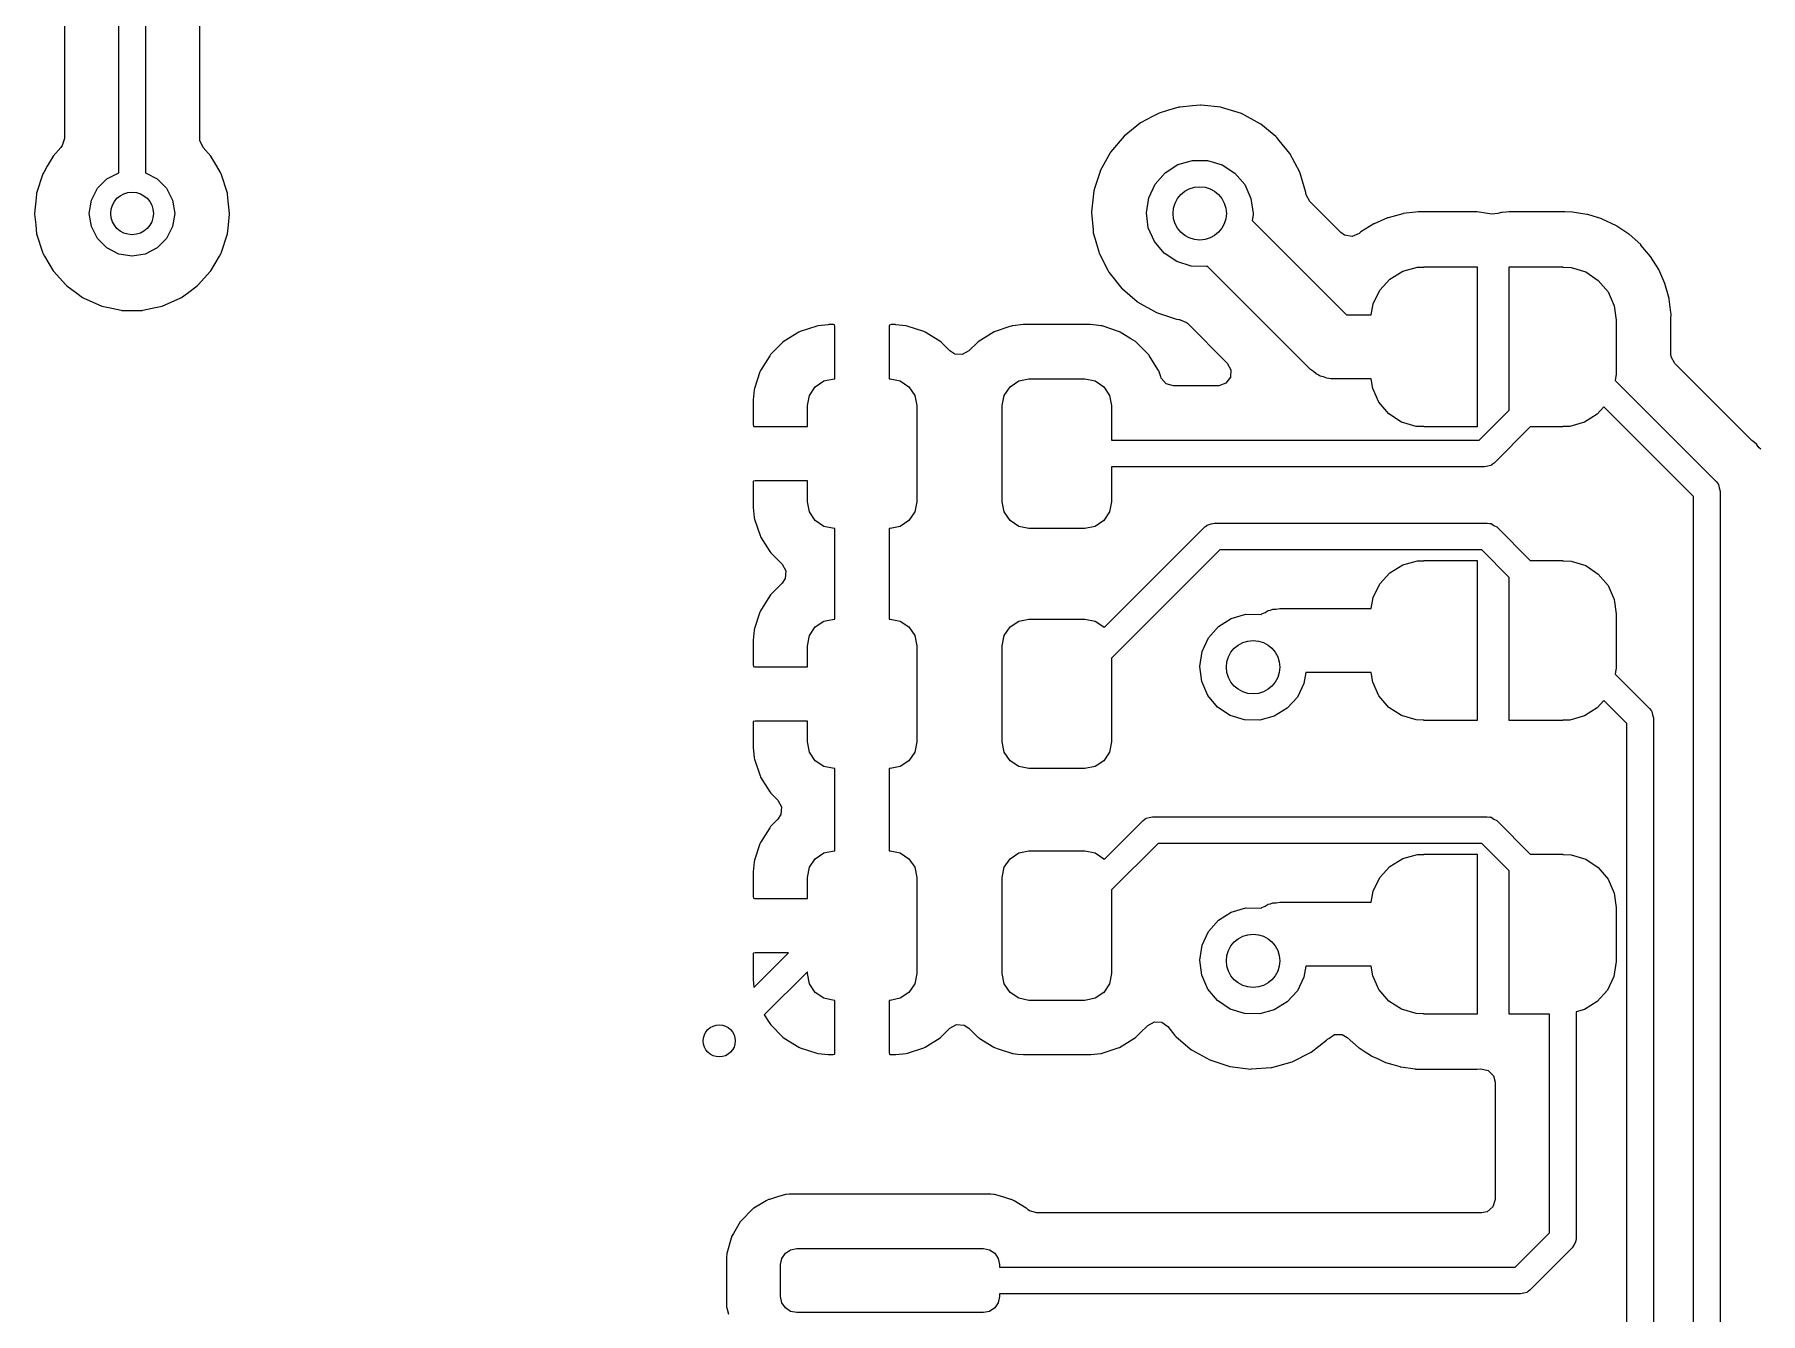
# Model space of a CAD drawing. Extents: x 1.82 to 8.48, y -4.98 to -0.82.
# Drawn here: x 5.082 to 5.719, y -3.329 to -2.857 of the extents above; entities that cross this region are included whole.
import ezdxf

# ---------------------------------------------------------------- set-up
doc = ezdxf.new("R2010")
doc.units = 0
doc.header["$MEASUREMENT"] = 0
doc.layers.add('BLACK', color=7, linetype='CONTINUOUS')

msp = doc.modelspace()

# ---------------------------------------------------------------- linework, layer by layer
at = {"layer": 'BLACK', "linetype": 'CONTINUOUS'}
for p, q in [((5.11319, -2.90828), (5.11319, -2.62322)), ((5.12303, -2.62322), (5.12303, -2.90828)), ((5.14305, -2.89557), (5.14305, -2.63593)), ((5.09317, -2.77376), (5.09317, -2.89557)), ((5.49462, -2.88741), (5.48996, -2.88984)), ((5.49665, -2.88635), (5.49462, -2.88741)), ((5.49687, -2.88624), (5.49665, -2.88635)), ((5.49665, -2.88635), (5.49665, -2.88635)), ((5.49997, -2.88532), (5.49687, -2.88624)), ((5.5041, -2.88411), (5.49997, -2.88532)), ((5.50434, -2.88404), (5.5041, -2.88411)), ((5.5041, -2.88411), (5.5041, -2.88411)), ((5.50458, -2.88402), (5.50434, -2.88404)), ((5.50919, -2.8836), (5.50458, -2.88402)), ((5.50458, -2.88402), (5.50458, -2.88402)), ((5.51209, -2.88333), (5.50919, -2.8836)), ((5.51233, -2.88336), (5.51209, -2.88333)), ((5.51959, -2.88412), (5.51233, -2.88336)), ((5.51233, -2.88336), (5.51233, -2.88336)), ((5.51983, -2.88415), (5.51959, -2.88412)), ((5.51959, -2.88412), (5.51959, -2.88412)), ((5.52727, -2.88645), (5.51983, -2.88415)), ((5.53412, -2.89015), (5.52727, -2.88645)), ((5.09317, -2.89557), (5.09238, -2.89825)), ((5.14312, -2.89637), (5.14305, -2.89557)), ((5.4839, -2.89472), (5.47889, -2.90069)), ((5.48996, -2.88984), (5.4839, -2.89472)), ((5.53431, -2.89031), (5.53412, -2.89015)), ((5.53987, -2.89491), (5.53431, -2.89031)), ((5.53431, -2.89031), (5.53431, -2.89031)), ((5.54012, -2.89512), (5.53987, -2.89491)), ((5.54027, -2.8953), (5.54012, -2.89512)), ((5.54114, -2.89637), (5.54027, -2.8953)), ((5.54027, -2.8953), (5.54027, -2.8953)), ((5.08901, -2.90209), (5.08686, -2.90582)), ((5.0919, -2.89889), (5.08901, -2.90209)), ((5.09238, -2.89825), (5.0919, -2.89889)), ((5.14433, -2.89889), (5.14312, -2.89637)), ((5.14721, -2.90209), (5.14433, -2.89889)), ((5.14936, -2.90582), (5.14721, -2.90209)), ((5.47877, -2.9009), (5.47634, -2.90533)), ((5.47889, -2.90069), (5.47877, -2.9009)), ((5.47877, -2.9009), (5.47877, -2.9009)), ((5.54504, -2.90115), (5.54114, -2.89637)), ((5.5487, -2.90802), (5.54504, -2.90115)), ((5.08554, -2.90811), (5.08525, -2.9086)), ((5.08686, -2.90582), (5.08554, -2.90811)), ((5.10885, -2.91049), (5.11319, -2.90828)), ((5.12303, -2.90828), (5.12737, -2.91049)), ((5.15068, -2.90811), (5.14936, -2.90582)), ((5.15097, -2.9086), (5.15068, -2.90811)), ((5.47507, -2.90774), (5.47318, -2.9137)), ((5.47514, -2.90751), (5.47507, -2.90774)), ((5.47507, -2.90774), (5.47507, -2.90774)), ((5.47634, -2.90533), (5.47514, -2.90751)), ((5.49536, -2.91242), (5.49905, -2.90824)), ((5.49905, -2.90824), (5.50377, -2.90526)), ((5.50377, -2.90526), (5.50914, -2.90373)), ((5.50914, -2.90373), (5.51472, -2.90376)), ((5.51472, -2.90376), (5.52007, -2.90536)), ((5.52007, -2.90536), (5.52475, -2.90839)), ((5.52475, -2.90839), (5.52839, -2.91262)), ((5.55095, -2.91548), (5.5487, -2.90802)), ((5.08525, -2.9086), (5.08293, -2.91575)), ((5.10313, -2.91836), (5.10537, -2.91397)), ((5.10537, -2.91397), (5.10885, -2.91049)), ((5.12737, -2.91049), (5.13085, -2.91397)), ((5.13085, -2.91397), (5.13309, -2.91836)), ((5.15329, -2.91575), (5.15097, -2.9086)), ((5.47318, -2.9137), (5.47279, -2.91493)), ((5.49299, -2.91747), (5.49536, -2.91242)), ((5.52839, -2.91262), (5.5307, -2.9177)), ((5.08274, -2.91753), (5.08215, -2.92323)), ((5.0829, -2.91601), (5.08274, -2.91753)), ((5.08293, -2.91575), (5.0829, -2.91601)), ((5.0829, -2.91601), (5.0829, -2.91601)), ((5.10236, -2.92323), (5.10313, -2.91836)), ((5.13309, -2.91836), (5.13386, -2.92323)), ((5.15332, -2.91601), (5.15329, -2.91575)), ((5.15348, -2.91753), (5.15332, -2.91601)), ((5.15332, -2.91601), (5.15332, -2.91601)), ((5.15407, -2.92323), (5.15348, -2.91753)), ((5.47279, -2.91493), (5.47192, -2.92267)), ((5.49213, -2.92299), (5.49299, -2.91747)), ((5.5307, -2.9177), (5.5315, -2.92323)), ((5.55097, -2.91572), (5.55095, -2.91548)), ((5.55098, -2.91579), (5.55097, -2.91572)), ((5.55097, -2.91572), (5.55097, -2.91572)), ((5.55107, -2.91636), (5.55098, -2.91579)), ((5.55241, -2.91881), (5.55107, -2.91636)), ((5.56388, -2.93029), (5.55241, -2.91881)), ((5.08215, -2.92323), (5.08217, -2.92349)), ((5.08217, -2.92349), (5.08259, -2.92748)), ((5.08259, -2.92748), (5.08293, -2.93071)), ((5.10313, -2.92809), (5.10236, -2.92323)), ((5.13386, -2.92323), (5.13309, -2.92809)), ((5.15329, -2.93071), (5.15363, -2.92748)), ((5.15363, -2.92748), (5.15405, -2.92349)), ((5.15405, -2.92349), (5.15407, -2.92323)), ((5.47192, -2.92267), (5.47194, -2.92291)), ((5.47194, -2.92291), (5.47247, -2.92927)), ((5.49285, -2.92852), (5.49213, -2.92299)), ((5.53149, -2.92371), (5.53113, -2.92584)), ((5.53113, -2.92584), (5.56592, -2.96063)), ((5.5315, -2.92323), (5.53149, -2.92371)), ((5.57601, -2.92711), (5.5712, -2.93006)), ((5.57617, -2.92704), (5.57601, -2.92711)), ((5.58111, -2.9249), (5.57617, -2.92704)), ((5.57617, -2.92704), (5.57617, -2.92704)), ((5.58127, -2.92483), (5.58111, -2.9249)), ((5.58111, -2.9249), (5.58111, -2.9249)), ((5.58671, -2.92335), (5.58127, -2.92483)), ((5.58688, -2.92333), (5.58671, -2.92335)), ((5.59134, -2.92277), (5.58688, -2.92333)), ((5.58688, -2.92333), (5.58688, -2.92333)), ((5.5924, -2.92264), (5.59134, -2.92277)), ((5.59258, -2.92264), (5.5924, -2.92264)), ((5.5949, -2.92269), (5.59258, -2.92264)), ((5.59499, -2.92269), (5.5949, -2.92269)), ((5.61417, -2.92269), (5.59499, -2.92269)), ((5.61957, -2.92346), (5.61417, -2.92269)), ((5.62168, -2.92331), (5.61957, -2.92346)), ((5.62311, -2.92289), (5.62168, -2.92331)), ((5.62337, -2.92287), (5.62311, -2.92289)), ((5.6248, -2.92277), (5.62337, -2.92287)), ((5.62337, -2.92287), (5.62337, -2.92287)), ((5.62598, -2.92269), (5.6248, -2.92277)), ((5.6429, -2.92269), (5.62598, -2.92269)), ((5.64323, -2.92267), (5.6429, -2.92269)), ((5.64341, -2.92266), (5.64323, -2.92267)), ((5.64323, -2.92267), (5.64323, -2.92267)), ((5.64358, -2.92264), (5.64341, -2.92266)), ((5.64376, -2.92264), (5.64358, -2.92264)), ((5.64647, -2.92269), (5.64376, -2.92264)), ((5.64376, -2.92264), (5.64376, -2.92264)), ((5.64922, -2.92274), (5.64647, -2.92269)), ((5.65221, -2.92323), (5.64922, -2.92274)), ((5.65471, -2.92363), (5.65221, -2.92323)), ((5.65488, -2.92366), (5.65471, -2.92363)), ((5.65471, -2.92363), (5.65471, -2.92363)), ((5.65694, -2.92431), (5.65488, -2.92366)), ((5.66009, -2.92529), (5.65694, -2.92431)), ((5.66026, -2.92534), (5.66009, -2.92529)), ((5.66009, -2.92529), (5.66009, -2.92529)), ((5.66544, -2.92781), (5.66026, -2.92534)), ((5.08293, -2.93071), (5.08525, -2.93786)), ((5.10537, -2.93248), (5.10313, -2.92809)), ((5.10885, -2.93597), (5.10537, -2.93248)), ((5.13085, -2.93248), (5.12737, -2.93597)), ((5.13309, -2.92809), (5.13085, -2.93248)), ((5.15097, -2.93786), (5.15329, -2.93071)), ((5.47247, -2.92927), (5.47257, -2.93043)), ((5.47257, -2.93043), (5.47322, -2.93271)), ((5.47322, -2.93271), (5.47455, -2.93735)), ((5.4951, -2.93363), (5.49285, -2.92852)), ((5.49869, -2.9379), (5.4951, -2.93363)), ((5.56524, -2.93125), (5.56388, -2.93029)), ((5.56799, -2.9317), (5.56524, -2.93125)), ((5.57056, -2.93059), (5.56799, -2.9317)), ((5.5712, -2.93006), (5.57056, -2.93059)), ((5.66559, -2.92791), (5.66544, -2.92781)), ((5.66999, -2.93084), (5.66559, -2.92791)), ((5.66559, -2.92791), (5.66559, -2.92791)), ((5.67013, -2.93094), (5.66999, -2.93084)), ((5.66999, -2.93084), (5.66999, -2.93084)), ((5.67441, -2.93476), (5.67013, -2.93094)), ((5.08525, -2.93786), (5.08538, -2.93808)), ((5.08538, -2.93808), (5.08538, -2.93808)), ((5.08538, -2.93808), (5.08589, -2.93895)), ((5.08589, -2.93895), (5.08901, -2.94437)), ((5.11324, -2.93821), (5.10885, -2.93597)), ((5.11811, -2.93898), (5.11324, -2.93821)), ((5.12298, -2.93821), (5.11811, -2.93898)), ((5.12737, -2.93597), (5.12298, -2.93821)), ((5.14721, -2.94437), (5.15033, -2.93895)), ((5.15033, -2.93895), (5.15084, -2.93808)), ((5.15084, -2.93808), (5.15097, -2.93786)), ((5.15084, -2.93808), (5.15084, -2.93808)), ((5.47455, -2.93735), (5.47472, -2.93792)), ((5.47472, -2.93792), (5.47483, -2.93813)), ((5.47483, -2.93813), (5.47803, -2.94437)), ((5.50334, -2.941), (5.49869, -2.9379)), ((5.67452, -2.93489), (5.67441, -2.93476)), ((5.67733, -2.93824), (5.67452, -2.93489)), ((5.67452, -2.93489), (5.67452, -2.93489)), ((5.67804, -2.93907), (5.67733, -2.93824)), ((5.68107, -2.94394), (5.67804, -2.93907)), ((5.08901, -2.94437), (5.08919, -2.94456)), ((5.08919, -2.94456), (5.08919, -2.94456)), ((5.08919, -2.94456), (5.0937, -2.94957)), ((5.14252, -2.94957), (5.14703, -2.94456)), ((5.14703, -2.94456), (5.14721, -2.94437)), ((5.14703, -2.94456), (5.14703, -2.94456)), ((5.47803, -2.94437), (5.47828, -2.94484)), ((5.47828, -2.94484), (5.48311, -2.95094)), ((5.50866, -2.94266), (5.50334, -2.941)), ((5.51424, -2.94276), (5.50866, -2.94266)), ((5.51456, -2.94268), (5.51424, -2.94276)), ((5.55267, -2.98079), (5.51456, -2.94268)), ((5.58191, -2.94745), (5.58667, -2.94453)), ((5.58667, -2.94453), (5.59206, -2.94306)), ((5.59206, -2.94306), (5.59449, -2.94311)), ((5.59449, -2.94311), (5.59449, -2.94291)), ((5.59449, -2.94291), (5.61417, -2.94291)), ((5.61417, -2.94291), (5.61417, -3.00197)), ((5.62598, -2.99573), (5.62598, -2.94291)), ((5.62598, -2.94291), (5.64567, -2.94291)), ((5.64567, -2.94291), (5.64567, -2.94311)), ((5.64567, -2.94311), (5.64882, -2.94317)), ((5.64882, -2.94317), (5.65414, -2.94483)), ((5.65414, -2.94483), (5.65879, -2.94792)), ((5.68334, -2.9491), (5.68107, -2.94394)), ((5.0937, -2.94957), (5.09405, -2.94996)), ((5.09405, -2.94996), (5.0977, -2.95261)), ((5.0977, -2.95261), (5.09989, -2.9542)), ((5.13633, -2.9542), (5.13852, -2.95261)), ((5.13852, -2.95261), (5.14218, -2.94996)), ((5.14218, -2.94996), (5.14252, -2.94957)), ((5.48311, -2.95094), (5.4833, -2.9511)), ((5.4833, -2.9511), (5.4833, -2.9511)), ((5.4833, -2.9511), (5.48878, -2.95577)), ((5.57573, -2.95661), (5.57817, -2.95159)), ((5.57817, -2.95159), (5.58191, -2.94745)), ((5.65879, -2.94792), (5.66238, -2.9522)), ((5.66238, -2.9522), (5.66463, -2.9573)), ((5.68488, -2.95463), (5.68334, -2.9491)), ((5.09989, -2.9542), (5.10013, -2.95437)), ((5.10013, -2.95437), (5.10037, -2.95448)), ((5.10037, -2.95448), (5.10037, -2.95448)), ((5.10037, -2.95448), (5.10564, -2.95683)), ((5.10564, -2.95683), (5.107, -2.95743)), ((5.107, -2.95743), (5.11067, -2.95821)), ((5.11067, -2.95821), (5.1141, -2.95894)), ((5.1141, -2.95894), (5.1141, -2.95894)), ((5.1141, -2.95894), (5.11435, -2.959)), ((5.11435, -2.959), (5.12187, -2.959)), ((5.12187, -2.959), (5.12212, -2.95894)), ((5.12212, -2.95894), (5.12555, -2.95821)), ((5.12212, -2.95894), (5.12212, -2.95894)), ((5.12555, -2.95821), (5.12922, -2.95743)), ((5.12922, -2.95743), (5.13058, -2.95683)), ((5.13058, -2.95683), (5.13586, -2.95448)), ((5.13586, -2.95448), (5.13609, -2.95437)), ((5.13586, -2.95448), (5.13586, -2.95448)), ((5.13609, -2.95437), (5.13633, -2.9542)), ((5.48878, -2.95577), (5.48904, -2.95599)), ((5.48904, -2.95599), (5.49584, -2.95979)), ((5.57506, -2.96063), (5.57573, -2.95661)), ((5.66463, -2.9573), (5.66532, -2.9626)), ((5.6849, -2.9548), (5.68488, -2.95463)), ((5.68556, -2.9598), (5.6849, -2.9548)), ((5.6849, -2.9548), (5.6849, -2.9548)), ((5.37057, -2.96477), (5.3645, -2.96679)), ((5.37109, -2.96466), (5.37057, -2.96477)), ((5.37486, -2.96427), (5.37109, -2.96466)), ((5.37511, -2.96425), (5.37486, -2.96427)), ((5.37677, -2.96425), (5.37511, -2.96425)), ((5.37707, -2.96432), (5.37677, -2.96425)), ((5.37713, -2.96437), (5.37707, -2.96432)), ((5.3773, -2.96497), (5.37713, -2.96437)), ((5.3773, -2.98425), (5.3773, -2.96497)), ((5.39737, -2.96448), (5.3973, -2.96479)), ((5.3973, -2.96479), (5.3973, -2.98425)), ((5.39742, -2.96443), (5.39737, -2.96448)), ((5.39802, -2.96425), (5.39742, -2.96443)), ((5.39949, -2.96425), (5.39802, -2.96425)), ((5.39975, -2.96426), (5.39949, -2.96425)), ((5.40346, -2.96465), (5.39975, -2.96426)), ((5.40399, -2.96476), (5.40346, -2.96465)), ((5.41006, -2.96677), (5.40399, -2.96476)), ((5.44177, -2.96497), (5.43607, -2.96687)), ((5.44241, -2.96475), (5.44177, -2.96497)), ((5.44267, -2.96466), (5.44241, -2.96475)), ((5.44241, -2.96475), (5.44241, -2.96475)), ((5.44294, -2.96464), (5.44267, -2.96466)), ((5.44671, -2.96425), (5.44294, -2.96464)), ((5.44294, -2.96464), (5.44294, -2.96464)), ((5.44683, -2.96423), (5.44671, -2.96425)), ((5.44671, -2.96425), (5.44671, -2.96425)), ((5.47147, -2.96423), (5.44683, -2.96423)), ((5.47362, -2.96445), (5.47147, -2.96423)), ((5.47532, -2.96463), (5.47362, -2.96445)), ((5.47559, -2.96465), (5.47532, -2.96463)), ((5.47532, -2.96463), (5.47532, -2.96463)), ((5.47584, -2.96474), (5.47559, -2.96465)), ((5.47904, -2.9658), (5.47584, -2.96474)), ((5.47584, -2.96474), (5.47584, -2.96474)), ((5.48219, -2.96685), (5.47904, -2.9658)), ((5.49584, -2.95979), (5.50324, -2.96219)), ((5.50324, -2.96219), (5.50416, -2.9623)), ((5.50416, -2.9623), (5.5044, -2.96233)), ((5.5044, -2.96233), (5.50697, -2.96343)), ((5.50697, -2.96343), (5.50732, -2.96375)), ((5.50732, -2.96375), (5.52197, -2.9784)), ((5.56592, -2.96063), (5.57506, -2.96063)), ((5.66532, -2.9626), (5.66535, -2.9626)), ((5.66535, -2.9626), (5.66535, -2.98228)), ((5.68561, -2.96022), (5.68556, -2.9598)), ((5.68556, -2.96402), (5.68559, -2.96208)), ((5.68558, -2.96413), (5.68556, -2.96402)), ((5.68558, -2.97502), (5.68558, -2.96413)), ((5.68558, -2.96413), (5.68558, -2.96413)), ((5.68559, -2.96208), (5.68561, -2.96022)), ((5.3581, -2.97075), (5.35359, -2.97527)), ((5.35855, -2.9704), (5.3581, -2.97075)), ((5.36398, -2.96704), (5.35855, -2.9704)), ((5.3645, -2.96679), (5.36398, -2.96704)), ((5.41058, -2.96702), (5.41006, -2.96677)), ((5.41601, -2.97036), (5.41058, -2.96702)), ((5.41646, -2.97072), (5.41601, -2.97036)), ((5.41971, -2.97396), (5.41646, -2.97072)), ((5.42994, -2.97074), (5.42673, -2.97396)), ((5.43014, -2.97053), (5.42994, -2.97074)), ((5.43607, -2.96687), (5.43014, -2.97053)), ((5.48244, -2.967), (5.48219, -2.96685)), ((5.4864, -2.96944), (5.48244, -2.967)), ((5.48244, -2.967), (5.48244, -2.967)), ((5.48812, -2.9705), (5.4864, -2.96944)), ((5.49305, -2.97542), (5.48812, -2.9705)), ((5.35324, -2.97572), (5.34989, -2.98115)), ((5.35359, -2.97527), (5.35324, -2.97572)), ((5.42149, -2.9751), (5.41971, -2.97396)), ((5.42427, -2.9753), (5.42149, -2.9751)), ((5.42673, -2.97396), (5.42427, -2.9753)), ((5.4932, -2.97566), (5.49305, -2.97542)), ((5.49638, -2.98079), (5.4932, -2.97566)), ((5.52197, -2.9784), (5.52331, -2.98086)), ((5.68569, -2.97608), (5.68558, -2.97502)), ((5.68703, -2.97853), (5.68569, -2.97608)), ((5.71546, -3.00696), (5.68703, -2.97853)), ((5.34965, -2.98167), (5.34763, -2.98774)), ((5.34989, -2.98115), (5.34965, -2.98167)), ((5.3732, -2.985), (5.37697, -2.98425)), ((5.37697, -2.98425), (5.3773, -2.98425)), ((5.3973, -2.98425), (5.39764, -2.98425)), ((5.39764, -2.98425), (5.4014, -2.985)), ((5.44505, -2.985), (5.44882, -2.98425)), ((5.44882, -2.98425), (5.46949, -2.98425)), ((5.46949, -2.98425), (5.47325, -2.985)), ((5.49671, -2.98134), (5.49638, -2.98079)), ((5.49681, -2.98161), (5.49671, -2.98134)), ((5.49743, -2.98348), (5.49681, -2.98161)), ((5.49681, -2.98161), (5.49681, -2.98161)), ((5.49762, -2.98397), (5.49743, -2.98348)), ((5.49945, -2.98608), (5.49762, -2.98397)), ((5.52311, -2.98364), (5.52143, -2.98588)), ((5.52331, -2.98086), (5.52311, -2.98364)), ((5.55375, -2.98153), (5.55267, -2.98079)), ((5.55471, -2.98242), (5.55375, -2.98153)), ((5.55552, -2.98275), (5.55471, -2.98242)), ((5.55624, -2.98324), (5.55552, -2.98275)), ((5.55751, -2.98354), (5.55624, -2.98324)), ((5.55873, -2.98403), (5.55751, -2.98354)), ((5.56014, -2.98417), (5.55873, -2.98403)), ((5.56045, -2.98424), (5.56014, -2.98417)), ((5.56063, -2.98421), (5.56045, -2.98424)), ((5.56102, -2.98425), (5.56063, -2.98421)), ((5.57509, -2.98425), (5.56102, -2.98425)), ((5.57559, -2.98781), (5.57509, -2.98425)), ((5.66535, -2.98252), (5.665, -2.98481)), ((5.665, -2.98481), (5.7023, -3.02211)), ((5.66535, -2.98228), (5.66532, -2.98228)), ((5.66532, -2.98228), (5.66535, -2.98252)), ((5.34752, -2.98827), (5.34714, -2.99199)), ((5.34763, -2.98774), (5.34752, -2.98827)), ((5.36713, -2.99409), (5.36788, -2.99033)), ((5.36788, -2.99033), (5.37001, -2.98713)), ((5.37001, -2.98713), (5.3732, -2.985)), ((5.4014, -2.985), (5.4046, -2.98713)), ((5.4046, -2.98713), (5.40673, -2.99033)), ((5.40673, -2.99033), (5.40748, -2.99409)), ((5.43898, -2.99409), (5.43973, -2.99033)), ((5.43973, -2.99033), (5.44186, -2.98713)), ((5.44186, -2.98713), (5.44505, -2.985)), ((5.47325, -2.985), (5.47645, -2.98713)), ((5.47645, -2.98713), (5.47858, -2.99033)), ((5.47858, -2.99033), (5.47933, -2.99409)), ((5.50213, -2.98687), (5.49945, -2.98608)), ((5.51846, -2.98687), (5.50213, -2.98687)), ((5.51882, -2.98686), (5.51846, -2.98687)), ((5.52143, -2.98588), (5.51882, -2.98686)), ((5.5779, -2.99289), (5.57559, -2.98781)), ((5.34714, -2.99199), (5.34713, -2.99224)), ((5.34713, -2.99224), (5.34713, -3.0011)), ((5.36713, -3.00181), (5.36713, -2.99409)), ((5.40748, -2.99409), (5.40748, -3.02953)), ((5.43898, -3.02953), (5.43898, -2.99409)), ((5.47933, -2.99409), (5.47933, -3.00689)), ((5.58155, -2.99712), (5.5779, -2.99289)), ((5.58623, -3.00015), (5.58155, -2.99712)), ((5.61482, -3.00689), (5.62598, -2.99573)), ((5.65843, -2.99727), (5.65371, -3.00025)), ((5.66083, -2.99456), (5.65843, -2.99727)), ((5.6939, -3.02763), (5.66083, -2.99456)), ((5.34713, -3.0011), (5.3473, -3.0017)), ((5.3473, -3.0017), (5.34736, -3.00175)), ((5.34736, -3.00175), (5.34766, -3.00181)), ((5.34766, -3.00181), (5.36713, -3.00181)), ((5.59158, -3.00175), (5.58623, -3.00015)), ((5.59449, -3.00177), (5.59158, -3.00175)), ((5.59449, -3.00197), (5.59449, -3.00177)), ((5.61417, -3.00197), (5.59449, -3.00197)), ((5.63366, -3.00197), (5.62034, -3.01529)), ((5.64567, -3.00197), (5.63366, -3.00197)), ((5.64834, -3.00179), (5.64567, -3.00177)), ((5.64567, -3.00177), (5.64567, -3.00197)), ((5.65371, -3.00025), (5.64834, -3.00179)), ((5.47933, -3.00689), (5.61482, -3.00689)), ((5.7158, -3.00727), (5.71546, -3.00696)), ((5.71714, -3.00838), (5.7158, -3.00727)), ((5.71761, -3.00903), (5.71714, -3.00838)), ((5.71812, -3.00962), (5.71761, -3.00903)), ((5.71868, -3.01018), (5.71812, -3.00962)), ((5.61802, -3.01639), (5.61686, -3.01673)), ((5.61921, -3.01614), (5.61802, -3.01639)), ((5.61941, -3.01598), (5.61921, -3.01614)), ((5.61952, -3.01595), (5.61941, -3.01598)), ((5.61964, -3.01582), (5.61952, -3.01595)), ((5.62034, -3.01529), (5.61964, -3.01582)), ((5.34719, -3.02204), (5.34713, -3.02234)), ((5.34713, -3.02234), (5.34713, -3.03138)), ((5.34724, -3.02199), (5.34719, -3.02204)), ((5.34784, -3.02181), (5.34724, -3.02199)), ((5.36713, -3.02181), (5.34784, -3.02181)), ((5.36713, -3.02953), (5.36713, -3.02181)), ((5.61686, -3.01673), (5.47933, -3.01673)), ((5.47933, -3.01673), (5.47933, -3.02953)), ((5.7023, -3.02211), (5.70282, -3.02281)), ((5.70282, -3.02281), (5.70296, -3.02293)), ((5.70296, -3.02293), (5.70299, -3.02304)), ((5.70299, -3.02304), (5.70314, -3.02324)), ((5.6939, -3.39363), (5.6939, -3.02763)), ((5.70314, -3.02324), (5.7034, -3.02443)), ((5.7034, -3.02443), (5.70374, -3.02559)), ((5.70374, -3.02559), (5.70374, -3.39567)), ((5.34713, -3.03138), (5.34714, -3.03164)), ((5.34714, -3.03164), (5.34753, -3.0354)), ((5.34753, -3.0354), (5.34764, -3.03593)), ((5.36788, -3.03329), (5.36713, -3.02953)), ((5.37001, -3.03649), (5.36788, -3.03329)), ((5.40673, -3.03329), (5.4046, -3.03649)), ((5.40748, -3.02953), (5.40673, -3.03329)), ((5.43973, -3.03329), (5.43898, -3.02953)), ((5.44186, -3.03649), (5.43973, -3.03329)), ((5.47858, -3.03329), (5.47645, -3.03649)), ((5.47933, -3.02953), (5.47858, -3.03329)), ((5.34764, -3.03593), (5.34967, -3.042)), ((5.34967, -3.042), (5.34991, -3.04252)), ((5.3732, -3.03862), (5.37001, -3.03649)), ((5.37697, -3.03937), (5.3732, -3.03862)), ((5.3773, -3.03937), (5.37697, -3.03937)), ((5.3773, -3.07283), (5.3773, -3.03937)), ((5.39764, -3.03937), (5.3973, -3.03937)), ((5.3973, -3.03937), (5.3973, -3.07283)), ((5.4014, -3.03862), (5.39764, -3.03937)), ((5.4046, -3.03649), (5.4014, -3.03862)), ((5.44505, -3.03862), (5.44186, -3.03649)), ((5.44882, -3.03937), (5.44505, -3.03862)), ((5.46949, -3.03937), (5.44882, -3.03937)), ((5.47325, -3.03862), (5.46949, -3.03937)), ((5.47645, -3.03649), (5.47325, -3.03862)), ((5.47662, -3.07597), (5.51374, -3.03884)), ((5.51374, -3.03884), (5.51445, -3.03832)), ((5.51445, -3.03832), (5.51457, -3.03818)), ((5.51457, -3.03818), (5.51467, -3.03815)), ((5.51467, -3.03815), (5.51488, -3.038)), ((5.51488, -3.038), (5.51606, -3.03774)), ((5.51606, -3.03774), (5.51722, -3.0374)), ((5.51722, -3.0374), (5.61784, -3.0374)), ((5.61784, -3.0374), (5.61871, -3.03753)), ((5.61871, -3.03753), (5.61889, -3.03751)), ((5.61889, -3.03751), (5.61899, -3.03757)), ((5.61899, -3.03757), (5.61924, -3.0376)), ((5.61924, -3.0376), (5.62026, -3.03826)), ((5.62026, -3.03826), (5.62132, -3.03884)), ((5.62132, -3.03884), (5.63366, -3.05118)), ((5.34991, -3.04252), (5.35327, -3.04795)), ((5.35327, -3.04795), (5.35363, -3.04839)), ((5.35363, -3.04839), (5.35783, -3.05259)), ((5.51926, -3.04724), (5.47933, -3.08718)), ((5.6158, -3.04724), (5.51926, -3.04724)), ((5.62598, -3.05742), (5.6158, -3.04724)), ((5.35783, -3.05259), (5.35917, -3.05504)), ((5.58191, -3.05572), (5.58667, -3.0528)), ((5.58667, -3.0528), (5.59206, -3.05133)), ((5.59206, -3.05133), (5.59449, -3.05138)), ((5.59449, -3.05138), (5.59449, -3.05118)), ((5.59449, -3.05118), (5.61417, -3.05118)), ((5.61417, -3.05118), (5.61417, -3.11024)), ((5.63366, -3.05118), (5.64567, -3.05118)), ((5.64567, -3.05118), (5.64567, -3.05138)), ((5.64567, -3.05138), (5.64882, -3.05143)), ((5.64882, -3.05143), (5.65414, -3.0531)), ((5.65414, -3.0531), (5.65879, -3.05619)), ((5.35783, -3.0596), (5.35359, -3.06385)), ((5.35897, -3.05783), (5.35783, -3.0596)), ((5.35917, -3.05504), (5.35897, -3.05783)), ((5.57573, -3.06488), (5.57817, -3.05986)), ((5.57817, -3.05986), (5.58191, -3.05572)), ((5.62598, -3.11024), (5.62598, -3.05742)), ((5.65879, -3.05619), (5.66238, -3.06046)), ((5.66238, -3.06046), (5.66463, -3.06557)), ((5.35324, -3.0643), (5.34989, -3.06973)), ((5.35359, -3.06385), (5.35324, -3.0643)), ((5.57506, -3.0689), (5.57573, -3.06488)), ((5.66463, -3.06557), (5.66532, -3.07087)), ((5.34965, -3.07025), (5.34763, -3.07633)), ((5.34989, -3.06973), (5.34965, -3.07025)), ((5.37001, -3.07572), (5.3732, -3.07358)), ((5.3732, -3.07358), (5.37697, -3.07283)), ((5.37697, -3.07283), (5.3773, -3.07283)), ((5.3973, -3.07283), (5.39764, -3.07283)), ((5.39764, -3.07283), (5.4014, -3.07358)), ((5.4014, -3.07358), (5.4046, -3.07572)), ((5.44186, -3.07572), (5.44505, -3.07358)), ((5.44505, -3.07358), (5.44882, -3.07283)), ((5.44882, -3.07283), (5.46949, -3.07283)), ((5.46949, -3.07283), (5.47325, -3.07358)), ((5.47325, -3.07358), (5.47645, -3.07572)), ((5.51874, -3.07556), (5.52346, -3.07258)), ((5.52346, -3.07258), (5.52882, -3.07105)), ((5.52882, -3.07105), (5.53441, -3.07108)), ((5.53441, -3.07108), (5.5345, -3.07111)), ((5.5345, -3.07111), (5.53477, -3.07089)), ((5.53477, -3.07089), (5.53597, -3.07038)), ((5.53597, -3.07038), (5.53709, -3.06969)), ((5.53709, -3.06969), (5.53794, -3.06953)), ((5.53794, -3.06953), (5.53874, -3.06919)), ((5.53874, -3.06919), (5.54005, -3.06914)), ((5.54005, -3.06914), (5.54134, -3.0689)), ((5.54134, -3.0689), (5.57506, -3.0689)), ((5.66532, -3.07087), (5.66535, -3.07087)), ((5.66535, -3.07087), (5.66535, -3.09055)), ((5.34752, -3.07685), (5.34714, -3.08057)), ((5.34763, -3.07633), (5.34752, -3.07685)), ((5.36713, -3.08268), (5.36788, -3.07891)), ((5.36788, -3.07891), (5.37001, -3.07572)), ((5.4046, -3.07572), (5.40673, -3.07891)), ((5.40673, -3.07891), (5.40748, -3.08268)), ((5.43898, -3.08268), (5.43973, -3.07891)), ((5.43973, -3.07891), (5.44186, -3.07572)), ((5.47645, -3.07572), (5.47662, -3.07597)), ((5.51267, -3.0848), (5.51504, -3.07974)), ((5.51504, -3.07974), (5.51874, -3.07556)), ((5.34714, -3.08057), (5.34713, -3.08082)), ((5.34713, -3.08082), (5.34713, -3.08968)), ((5.36713, -3.09039), (5.36713, -3.08268)), ((5.40748, -3.08268), (5.40748, -3.11811)), ((5.43898, -3.11811), (5.43898, -3.08268)), ((5.51181, -3.09031), (5.51267, -3.0848)), ((5.34713, -3.08968), (5.3473, -3.09028)), ((5.3473, -3.09028), (5.34736, -3.09033)), ((5.34736, -3.09033), (5.34766, -3.09039)), ((5.34766, -3.09039), (5.36713, -3.09039)), ((5.47933, -3.08718), (5.47933, -3.11811)), ((5.51254, -3.09584), (5.51181, -3.09031)), ((5.55092, -3.09252), (5.55025, -3.09654)), ((5.57509, -3.09252), (5.55092, -3.09252)), ((5.57559, -3.09608), (5.57509, -3.09252)), ((5.66535, -3.09079), (5.665, -3.09308)), ((5.665, -3.09308), (5.67769, -3.10577)), ((5.66535, -3.09055), (5.66532, -3.09055)), ((5.66532, -3.09055), (5.66535, -3.09079)), ((5.51478, -3.10095), (5.51254, -3.09584)), ((5.55025, -3.09654), (5.54782, -3.10156)), ((5.5779, -3.10116), (5.57559, -3.09608)), ((5.51838, -3.10523), (5.51478, -3.10095)), ((5.52302, -3.10832), (5.51838, -3.10523)), ((5.54407, -3.1057), (5.53931, -3.10862)), ((5.54782, -3.10156), (5.54407, -3.1057)), ((5.58155, -3.10539), (5.5779, -3.10116)), ((5.58623, -3.10842), (5.58155, -3.10539)), ((5.65843, -3.10554), (5.65371, -3.10852)), ((5.66083, -3.10283), (5.65843, -3.10554)), ((5.66929, -3.11129), (5.66083, -3.10283)), ((5.67769, -3.10577), (5.67822, -3.10647)), ((5.34719, -3.11062), (5.34713, -3.11093)), ((5.34713, -3.11093), (5.34713, -3.11996)), ((5.34724, -3.11057), (5.34719, -3.11062)), ((5.34784, -3.11039), (5.34724, -3.11057)), ((5.36713, -3.11039), (5.34784, -3.11039)), ((5.36713, -3.11811), (5.36713, -3.11039)), ((5.52835, -3.10998), (5.52302, -3.10832)), ((5.53393, -3.11009), (5.52835, -3.10998)), ((5.53931, -3.10862), (5.53393, -3.11009)), ((5.59158, -3.11002), (5.58623, -3.10842)), ((5.59449, -3.11004), (5.59158, -3.11002)), ((5.59449, -3.11024), (5.59449, -3.11004)), ((5.61417, -3.11024), (5.59449, -3.11024)), ((5.64567, -3.11024), (5.62598, -3.11024)), ((5.64834, -3.11005), (5.64567, -3.11004)), ((5.64567, -3.11004), (5.64567, -3.11024)), ((5.65371, -3.10852), (5.64834, -3.11005)), ((5.66929, -3.34934), (5.66929, -3.11129)), ((5.67822, -3.10647), (5.67835, -3.10659)), ((5.67835, -3.10659), (5.67839, -3.1067)), ((5.67839, -3.1067), (5.67854, -3.1069)), ((5.67854, -3.1069), (5.67879, -3.10809)), ((5.67879, -3.10809), (5.67913, -3.10925)), ((5.67913, -3.10925), (5.67913, -3.35138)), ((5.36788, -3.12188), (5.36713, -3.11811)), ((5.40748, -3.11811), (5.40673, -3.12188)), ((5.43973, -3.12188), (5.43898, -3.11811)), ((5.47933, -3.11811), (5.47858, -3.12188)), ((5.34713, -3.11996), (5.34714, -3.12022)), ((5.34714, -3.12022), (5.34753, -3.12398)), ((5.34753, -3.12398), (5.34764, -3.12451)), ((5.34764, -3.12451), (5.34967, -3.13058)), ((5.37001, -3.12507), (5.36788, -3.12188)), ((5.40673, -3.12188), (5.4046, -3.12507)), ((5.44186, -3.12507), (5.43973, -3.12188)), ((5.47858, -3.12188), (5.47645, -3.12507)), ((5.34967, -3.13058), (5.34991, -3.1311)), ((5.34991, -3.1311), (5.35327, -3.13653)), ((5.3732, -3.1272), (5.37001, -3.12507)), ((5.37697, -3.12795), (5.3732, -3.1272)), ((5.3773, -3.12795), (5.37697, -3.12795)), ((5.3773, -3.15827), (5.3773, -3.12795)), ((5.39764, -3.12795), (5.3973, -3.12795)), ((5.3973, -3.12795), (5.3973, -3.15827)), ((5.4014, -3.1272), (5.39764, -3.12795)), ((5.4046, -3.12507), (5.4014, -3.1272)), ((5.44505, -3.1272), (5.44186, -3.12507)), ((5.44882, -3.12795), (5.44505, -3.1272)), ((5.46949, -3.12795), (5.44882, -3.12795)), ((5.47325, -3.1272), (5.46949, -3.12795)), ((5.47645, -3.12507), (5.47325, -3.1272)), ((5.35327, -3.13653), (5.35363, -3.13698)), ((5.35363, -3.13698), (5.35625, -3.1396)), ((5.35625, -3.1396), (5.35759, -3.14205)), ((5.35759, -3.14205), (5.3574, -3.14484)), ((5.35324, -3.14973), (5.34989, -3.15517)), ((5.35359, -3.14928), (5.35324, -3.14973)), ((5.35626, -3.14661), (5.35359, -3.14928)), ((5.3574, -3.14484), (5.35626, -3.14661)), ((5.47662, -3.1614), (5.49091, -3.14711)), ((5.49091, -3.14711), (5.49161, -3.14659)), ((5.49161, -3.14659), (5.49173, -3.14645)), ((5.49173, -3.14645), (5.49184, -3.14642)), ((5.49184, -3.14642), (5.49204, -3.14627)), ((5.49204, -3.14627), (5.49323, -3.14601)), ((5.49323, -3.14601), (5.49439, -3.14567)), ((5.49439, -3.14567), (5.61784, -3.14567)), ((5.61784, -3.14567), (5.61871, -3.1458)), ((5.61871, -3.1458), (5.61889, -3.14578)), ((5.61889, -3.14578), (5.61899, -3.14584)), ((5.61899, -3.14584), (5.61924, -3.14587)), ((5.61924, -3.14587), (5.62026, -3.14653)), ((5.62026, -3.14653), (5.62132, -3.14711)), ((5.62132, -3.14711), (5.63366, -3.15945)), ((5.34965, -3.15569), (5.34763, -3.16176)), ((5.34989, -3.15517), (5.34965, -3.15569)), ((5.49643, -3.15551), (5.47933, -3.17261)), ((5.6158, -3.15551), (5.49643, -3.15551)), ((5.62598, -3.16569), (5.6158, -3.15551)), ((5.34752, -3.16229), (5.34714, -3.166)), ((5.34763, -3.16176), (5.34752, -3.16229)), ((5.36788, -3.16434), (5.37001, -3.16115)), ((5.37001, -3.16115), (5.3732, -3.15902)), ((5.3732, -3.15902), (5.37697, -3.15827)), ((5.37697, -3.15827), (5.3773, -3.15827)), ((5.3973, -3.15827), (5.39764, -3.15827)), ((5.39764, -3.15827), (5.4014, -3.15902)), ((5.4014, -3.15902), (5.4046, -3.16115)), ((5.4046, -3.16115), (5.40673, -3.16434)), ((5.43973, -3.16434), (5.44186, -3.16115)), ((5.44186, -3.16115), (5.44505, -3.15902)), ((5.44505, -3.15902), (5.44882, -3.15827)), ((5.44882, -3.15827), (5.46949, -3.15827)), ((5.46949, -3.15827), (5.47325, -3.15902)), ((5.47325, -3.15902), (5.47645, -3.16115)), ((5.47645, -3.16115), (5.47662, -3.1614)), ((5.58191, -3.16399), (5.58667, -3.16107)), ((5.58667, -3.16107), (5.59206, -3.1596)), ((5.59206, -3.1596), (5.59449, -3.15964)), ((5.59449, -3.15964), (5.59449, -3.15945)), ((5.59449, -3.15945), (5.61417, -3.15945)), ((5.61417, -3.15945), (5.61417, -3.2185)), ((5.63366, -3.15945), (5.64567, -3.15945)), ((5.64567, -3.15945), (5.64567, -3.15964)), ((5.64567, -3.15964), (5.64882, -3.1597)), ((5.64882, -3.1597), (5.65414, -3.16137)), ((5.65414, -3.16137), (5.65879, -3.16446)), ((5.34714, -3.166), (5.34713, -3.16625)), ((5.34713, -3.16625), (5.34713, -3.17511)), ((5.36713, -3.16811), (5.36788, -3.16434)), ((5.36713, -3.17583), (5.36713, -3.16811)), ((5.40673, -3.16434), (5.40748, -3.16811)), ((5.40748, -3.16811), (5.40748, -3.20354)), ((5.43898, -3.16811), (5.43973, -3.16434)), ((5.43898, -3.20354), (5.43898, -3.16811)), ((5.57573, -3.17315), (5.57817, -3.16813)), ((5.57817, -3.16813), (5.58191, -3.16399)), ((5.62598, -3.2185), (5.62598, -3.16569)), ((5.65879, -3.16446), (5.66238, -3.16873)), ((5.66238, -3.16873), (5.66463, -3.17384)), ((5.34713, -3.17511), (5.3473, -3.17571)), ((5.3473, -3.17571), (5.34736, -3.17576)), ((5.34736, -3.17576), (5.34766, -3.17583)), ((5.34766, -3.17583), (5.36713, -3.17583)), ((5.47933, -3.17261), (5.47933, -3.20354)), ((5.57506, -3.17717), (5.57573, -3.17315)), ((5.66463, -3.17384), (5.66532, -3.17913)), ((5.51874, -3.18383), (5.52346, -3.18085)), ((5.52346, -3.18085), (5.52882, -3.17932)), ((5.52882, -3.17932), (5.53441, -3.17935)), ((5.53441, -3.17935), (5.5345, -3.17938)), ((5.5345, -3.17938), (5.53477, -3.17916)), ((5.53477, -3.17916), (5.53597, -3.17864)), ((5.53597, -3.17864), (5.53709, -3.17796)), ((5.53709, -3.17796), (5.53794, -3.1778)), ((5.53794, -3.1778), (5.53874, -3.17745)), ((5.53874, -3.17745), (5.54005, -3.17741)), ((5.54005, -3.17741), (5.54134, -3.17717)), ((5.54134, -3.17717), (5.57506, -3.17717)), ((5.66532, -3.17913), (5.66535, -3.17913)), ((5.66535, -3.17913), (5.66535, -3.19882)), ((5.51267, -3.19306), (5.51504, -3.18801)), ((5.51504, -3.18801), (5.51874, -3.18383)), ((5.51181, -3.19858), (5.51267, -3.19306)), ((5.34719, -3.19606), (5.34713, -3.19636)), ((5.34713, -3.19636), (5.34713, -3.2054)), ((5.34724, -3.196), (5.34719, -3.19606)), ((5.34784, -3.19583), (5.34724, -3.196)), ((5.34744, -3.20859), (5.36021, -3.19583)), ((5.36021, -3.19583), (5.34784, -3.19583)), ((5.51254, -3.20411), (5.51181, -3.19858)), ((5.55092, -3.20079), (5.55025, -3.2048)), ((5.57509, -3.20079), (5.55092, -3.20079)), ((5.57559, -3.20434), (5.57509, -3.20079)), ((5.66535, -3.19906), (5.66449, -3.20457)), ((5.66535, -3.19882), (5.66532, -3.19882)), ((5.66532, -3.19882), (5.66535, -3.19906)), ((5.34713, -3.2054), (5.34714, -3.20565)), ((5.34714, -3.20565), (5.34744, -3.20859)), ((5.36713, -3.20283), (5.35125, -3.2187)), ((5.36713, -3.20354), (5.36713, -3.20283)), ((5.36788, -3.20731), (5.36713, -3.20354)), ((5.37001, -3.2105), (5.36788, -3.20731)), ((5.40673, -3.20731), (5.4046, -3.2105)), ((5.40748, -3.20354), (5.40673, -3.20731)), ((5.43973, -3.20731), (5.43898, -3.20354)), ((5.44186, -3.2105), (5.43973, -3.20731)), ((5.47858, -3.20731), (5.47645, -3.2105)), ((5.47933, -3.20354), (5.47858, -3.20731)), ((5.51478, -3.20922), (5.51254, -3.20411)), ((5.55025, -3.2048), (5.54782, -3.20983)), ((5.5779, -3.20942), (5.57559, -3.20434)), ((5.66449, -3.20457), (5.66212, -3.20963)), ((5.3732, -3.21264), (5.37001, -3.2105)), ((5.37697, -3.21339), (5.3732, -3.21264)), ((5.3773, -3.21339), (5.37697, -3.21339)), ((5.3773, -3.23285), (5.3773, -3.21339)), ((5.39764, -3.21339), (5.3973, -3.21339)), ((5.3973, -3.21339), (5.3973, -3.23267)), ((5.4014, -3.21264), (5.39764, -3.21339)), ((5.4046, -3.2105), (5.4014, -3.21264)), ((5.44505, -3.21264), (5.44186, -3.2105)), ((5.44882, -3.21339), (5.44505, -3.21264)), ((5.46949, -3.21339), (5.44882, -3.21339)), ((5.47325, -3.21264), (5.46949, -3.21339)), ((5.47645, -3.2105), (5.47325, -3.21264)), ((5.51838, -3.21349), (5.51478, -3.20922)), ((5.52302, -3.21659), (5.51838, -3.21349)), ((5.54407, -3.21396), (5.53931, -3.21688)), ((5.54782, -3.20983), (5.54407, -3.21396)), ((5.58155, -3.21365), (5.5779, -3.20942)), ((5.58623, -3.21669), (5.58155, -3.21365)), ((5.65843, -3.21381), (5.65371, -3.21679)), ((5.66212, -3.20963), (5.65843, -3.21381)), ((5.35125, -3.2187), (5.35327, -3.22196)), ((5.52835, -3.21825), (5.52302, -3.21659)), ((5.53393, -3.21835), (5.52835, -3.21825)), ((5.53931, -3.21688), (5.53393, -3.21835)), ((5.59158, -3.21829), (5.58623, -3.21669)), ((5.59449, -3.21831), (5.59158, -3.21829)), ((5.59449, -3.2185), (5.59449, -3.21831)), ((5.61417, -3.2185), (5.59449, -3.2185)), ((5.64075, -3.2185), (5.62598, -3.2185)), ((5.64075, -3.29914), (5.64075, -3.2185)), ((5.65371, -3.21679), (5.65059, -3.21768)), ((5.65059, -3.21768), (5.65059, -3.30118)), ((5.35327, -3.22196), (5.35363, -3.22241)), ((5.35363, -3.22241), (5.35814, -3.22692)), ((5.4165, -3.22689), (5.4197, -3.22368)), ((5.4197, -3.22368), (5.42215, -3.22234)), ((5.42215, -3.22234), (5.42494, -3.22254)), ((5.42494, -3.22254), (5.42672, -3.22368)), ((5.42672, -3.22368), (5.42998, -3.22693)), ((5.48816, -3.22711), (5.48988, -3.22539)), ((5.48988, -3.22539), (5.49264, -3.22262)), ((5.49264, -3.22262), (5.49509, -3.22128)), ((5.49509, -3.22128), (5.49788, -3.22148)), ((5.49788, -3.22148), (5.50003, -3.22305)), ((5.50003, -3.22305), (5.50265, -3.22634)), ((5.50265, -3.22634), (5.50265, -3.22634)), ((5.50265, -3.22634), (5.5028, -3.22653)), ((5.5028, -3.22653), (5.50298, -3.22669)), ((5.50298, -3.22669), (5.50298, -3.22669)), ((5.50298, -3.22669), (5.50833, -3.23125)), ((5.55938, -3.2274), (5.56149, -3.22604)), ((5.56149, -3.22604), (5.56428, -3.22604)), ((5.56428, -3.22604), (5.56616, -3.22706)), ((5.35814, -3.22692), (5.35859, -3.22727)), ((5.35859, -3.22727), (5.36403, -3.23062)), ((5.36403, -3.23062), (5.36454, -3.23086)), ((5.36454, -3.23086), (5.37062, -3.23288)), ((5.37062, -3.23288), (5.37115, -3.23299)), ((5.37115, -3.23299), (5.37486, -3.23337)), ((5.37724, -3.23315), (5.3773, -3.23285)), ((5.3973, -3.23267), (5.39748, -3.23327)), ((5.39975, -3.23337), (5.40351, -3.23298)), ((5.40351, -3.23298), (5.40404, -3.23287)), ((5.40404, -3.23287), (5.41011, -3.23084)), ((5.41011, -3.23084), (5.41063, -3.2306)), ((5.41063, -3.2306), (5.41606, -3.22724)), ((5.41606, -3.22724), (5.4165, -3.22689)), ((5.42998, -3.22693), (5.42998, -3.22693)), ((5.42998, -3.22693), (5.43018, -3.22714)), ((5.43018, -3.22714), (5.43043, -3.22729)), ((5.43043, -3.22729), (5.43043, -3.22729)), ((5.43043, -3.22729), (5.43584, -3.23062)), ((5.43584, -3.23062), (5.43611, -3.23079)), ((5.43611, -3.23079), (5.43747, -3.23124)), ((5.43747, -3.23124), (5.44246, -3.2329)), ((5.44246, -3.2329), (5.44247, -3.2329)), ((5.44247, -3.2329), (5.44272, -3.23298)), ((5.44272, -3.23298), (5.44299, -3.23301)), ((5.44299, -3.23301), (5.44299, -3.23301)), ((5.44299, -3.23301), (5.44469, -3.23319)), ((5.4716, -3.23339), (5.47537, -3.233)), ((5.47537, -3.233), (5.47564, -3.23297)), ((5.47537, -3.233), (5.47537, -3.233)), ((5.47564, -3.23297), (5.47589, -3.23289)), ((5.47589, -3.23289), (5.48175, -3.23093)), ((5.47589, -3.23289), (5.47589, -3.23289)), ((5.48175, -3.23093), (5.48224, -3.23077)), ((5.48224, -3.23077), (5.48816, -3.22711)), ((5.50833, -3.23125), (5.50873, -3.23158)), ((5.50873, -3.23158), (5.51552, -3.23538)), ((5.54614, -3.23591), (5.55266, -3.23261)), ((5.55266, -3.23261), (5.55287, -3.2325)), ((5.55266, -3.23261), (5.55266, -3.23261)), ((5.55287, -3.2325), (5.55854, -3.22808)), ((5.55854, -3.22808), (5.55882, -3.22786)), ((5.55882, -3.22786), (5.55901, -3.22771)), ((5.55901, -3.22771), (5.55917, -3.22753)), ((5.55917, -3.22753), (5.55934, -3.22736)), ((5.55934, -3.22736), (5.55938, -3.2274)), ((5.56616, -3.22706), (5.57041, -3.23078)), ((5.57041, -3.23078), (5.57056, -3.23087)), ((5.57056, -3.23087), (5.57056, -3.23087)), ((5.57056, -3.23087), (5.57285, -3.23236)), ((5.57285, -3.23236), (5.57515, -3.23384)), ((5.37486, -3.23337), (5.37511, -3.23339)), ((5.37511, -3.23339), (5.37659, -3.23339)), ((5.37659, -3.23339), (5.37719, -3.23321)), ((5.37719, -3.23321), (5.37724, -3.23315)), ((5.39748, -3.23327), (5.39753, -3.23332)), ((5.39753, -3.23332), (5.39784, -3.23339)), ((5.39784, -3.23339), (5.39949, -3.23339)), ((5.39949, -3.23339), (5.39975, -3.23337)), ((5.44469, -3.23319), (5.44683, -3.23341)), ((5.44683, -3.23341), (5.47147, -3.23341)), ((5.47147, -3.23341), (5.4716, -3.23339)), ((5.4716, -3.23339), (5.4716, -3.23339)), ((5.51552, -3.23538), (5.52293, -3.23779)), ((5.52293, -3.23779), (5.53066, -3.23871)), ((5.53066, -3.23871), (5.5309, -3.23869)), ((5.5309, -3.23869), (5.53818, -3.23813)), ((5.5309, -3.23869), (5.5309, -3.23869)), ((5.53818, -3.23813), (5.53842, -3.23811)), ((5.53818, -3.23813), (5.53818, -3.23813)), ((5.53842, -3.23811), (5.54592, -3.23602)), ((5.54592, -3.23602), (5.54614, -3.23591)), ((5.54614, -3.23591), (5.54614, -3.23591)), ((5.57515, -3.23384), (5.57531, -3.23392)), ((5.57531, -3.23392), (5.57531, -3.23392)), ((5.57531, -3.23392), (5.57784, -3.23509)), ((5.57784, -3.23509), (5.58035, -3.23625)), ((5.58035, -3.23625), (5.58305, -3.23706)), ((5.58305, -3.23706), (5.58558, -3.23781)), ((5.58558, -3.23781), (5.58558, -3.23781)), ((5.58558, -3.23781), (5.58575, -3.23787)), ((5.58575, -3.23787), (5.58593, -3.23789)), ((5.58593, -3.23789), (5.58593, -3.23789)), ((5.58593, -3.23789), (5.59125, -3.23869)), ((5.59125, -3.23869), (5.59125, -3.23869)), ((5.59125, -3.23869), (5.59143, -3.23871)), ((5.59143, -3.23871), (5.59436, -3.23873)), ((5.59436, -3.23873), (5.59689, -3.23875)), ((5.59689, -3.23875), (5.59689, -3.23875)), ((5.59689, -3.23875), (5.59706, -3.23875)), ((5.59706, -3.23875), (5.59716, -3.23873)), ((5.59716, -3.23873), (5.59731, -3.23873)), ((5.59731, -3.23873), (5.61417, -3.23873)), ((5.61417, -3.23873), (5.61541, -3.23864)), ((5.61541, -3.23864), (5.61815, -3.23923)), ((5.61815, -3.23923), (5.62012, -3.24121)), ((5.62012, -3.24121), (5.62073, -3.24359)), ((5.62073, -3.24359), (5.62073, -3.28683)), ((5.34717, -3.29018), (5.34254, -3.29481)), ((5.34744, -3.29002), (5.34717, -3.29018)), ((5.35193, -3.28736), (5.34744, -3.29002)), ((5.34744, -3.29002), (5.34744, -3.29002)), ((5.35281, -3.28684), (5.35193, -3.28736)), ((5.35311, -3.28676), (5.35281, -3.28684)), ((5.35613, -3.28588), (5.35311, -3.28676)), ((5.35311, -3.28676), (5.35311, -3.28676)), ((5.3591, -3.28502), (5.35613, -3.28588)), ((5.35935, -3.285), (5.3591, -3.28502)), ((5.36047, -3.28491), (5.35935, -3.285)), ((5.35935, -3.285), (5.35935, -3.285)), ((5.36057, -3.2849), (5.36047, -3.28491)), ((5.36047, -3.28491), (5.36047, -3.28491)), ((5.4347, -3.2849), (5.36057, -3.2849)), ((5.4348, -3.28491), (5.4347, -3.2849)), ((5.43592, -3.285), (5.4348, -3.28491)), ((5.4348, -3.28491), (5.4348, -3.28491)), ((5.43617, -3.28502), (5.43592, -3.285)), ((5.43592, -3.285), (5.43592, -3.285)), ((5.43915, -3.28588), (5.43617, -3.28502)), ((5.44216, -3.28676), (5.43915, -3.28588)), ((5.44246, -3.28684), (5.44216, -3.28676)), ((5.44216, -3.28676), (5.44216, -3.28676)), ((5.44334, -3.28736), (5.44246, -3.28684)), ((5.44783, -3.29002), (5.44334, -3.28736)), ((5.4481, -3.29018), (5.44783, -3.29002)), ((5.44783, -3.29002), (5.44783, -3.29002)), ((5.44832, -3.2904), (5.4481, -3.29018)), ((5.61994, -3.28951), (5.61783, -3.29134)), ((5.62073, -3.28683), (5.61994, -3.28951)), ((5.34238, -3.29508), (5.33988, -3.29931)), ((5.34254, -3.29481), (5.34238, -3.29508)), ((5.34238, -3.29508), (5.34238, -3.29508)), ((5.44857, -3.29059), (5.44832, -3.2904)), ((5.44909, -3.291), (5.44857, -3.29059)), ((5.44857, -3.29059), (5.44857, -3.29059)), ((5.45177, -3.29179), (5.44909, -3.291)), ((5.61577, -3.29179), (5.45177, -3.29179)), ((5.61783, -3.29134), (5.61577, -3.29179)), ((5.33901, -3.30112), (5.33738, -3.30674)), ((5.33912, -3.30075), (5.33901, -3.30112)), ((5.33921, -3.30045), (5.33912, -3.30075)), ((5.33912, -3.30075), (5.33912, -3.30075)), ((5.33988, -3.29931), (5.33921, -3.30045)), ((5.62808, -3.31181), (5.64075, -3.29914)), ((5.65039, -3.30258), (5.64973, -3.3036)), ((5.65042, -3.30233), (5.65039, -3.30258)), ((5.65048, -3.30223), (5.65042, -3.30233)), ((5.65059, -3.30118), (5.65046, -3.30205)), ((5.65046, -3.30205), (5.65048, -3.30223)), ((5.33738, -3.30674), (5.33726, -3.30821)), ((5.33726, -3.30821), (5.33726, -3.32526)), ((5.35728, -3.31083), (5.35773, -3.30857)), ((5.35773, -3.30857), (5.35901, -3.30665)), ((5.35901, -3.30665), (5.36093, -3.30537)), ((5.36093, -3.30537), (5.36319, -3.30492)), ((5.36319, -3.30492), (5.43209, -3.30492)), ((5.43209, -3.30492), (5.43435, -3.30537)), ((5.43435, -3.30537), (5.43626, -3.30665)), ((5.43626, -3.30665), (5.43754, -3.30857)), ((5.43754, -3.30857), (5.43799, -3.31083)), ((5.64915, -3.30466), (5.6336, -3.32021)), ((5.64973, -3.3036), (5.64915, -3.30466)), ((5.35728, -3.32264), (5.35728, -3.31083)), ((5.43799, -3.31083), (5.43799, -3.31181)), ((5.43799, -3.31181), (5.62808, -3.31181)), ((5.63012, -3.32165), (5.43799, -3.32165)), ((5.43799, -3.32165), (5.43799, -3.32264)), ((5.63128, -3.32131), (5.63012, -3.32165)), ((5.63247, -3.32106), (5.63128, -3.32131)), ((5.63267, -3.3209), (5.63247, -3.32106)), ((5.63278, -3.32087), (5.63267, -3.3209)), ((5.6329, -3.32074), (5.63278, -3.32087)), ((5.6336, -3.32021), (5.6329, -3.32074)), ((5.33726, -3.32526), (5.33727, -3.32535)), ((5.33727, -3.32535), (5.33727, -3.32535)), ((5.33727, -3.32535), (5.33736, -3.32646)), ((5.33736, -3.32646), (5.33738, -3.32673)), ((5.33738, -3.32673), (5.33808, -3.32914)), ((5.35773, -3.3249), (5.35728, -3.32264)), ((5.35901, -3.32681), (5.35773, -3.3249)), ((5.36093, -3.32809), (5.35901, -3.32681)), ((5.36319, -3.32854), (5.36093, -3.32809)), ((5.43209, -3.32854), (5.36319, -3.32854)), ((5.43435, -3.32809), (5.43209, -3.32854)), ((5.43626, -3.32681), (5.43435, -3.32809)), ((5.43754, -3.3249), (5.43626, -3.32681)), ((5.43799, -3.32264), (5.43754, -3.3249))]:
    msp.add_line(p, q, dxfattribs=at)
at = {"layer": 'BLACK'}
for centre, radius in [((5.51181, -2.92323), 0.00984), ((5.11811, -2.92323), 0.00787), ((5.5315, -3.09055), 0.00984), ((5.5315, -3.19882), 0.00984), ((5.33465, -3.22835), 0.00591)]:
    msp.add_circle(centre, radius, dxfattribs=at)

doc.saveas('drawing.dxf')
